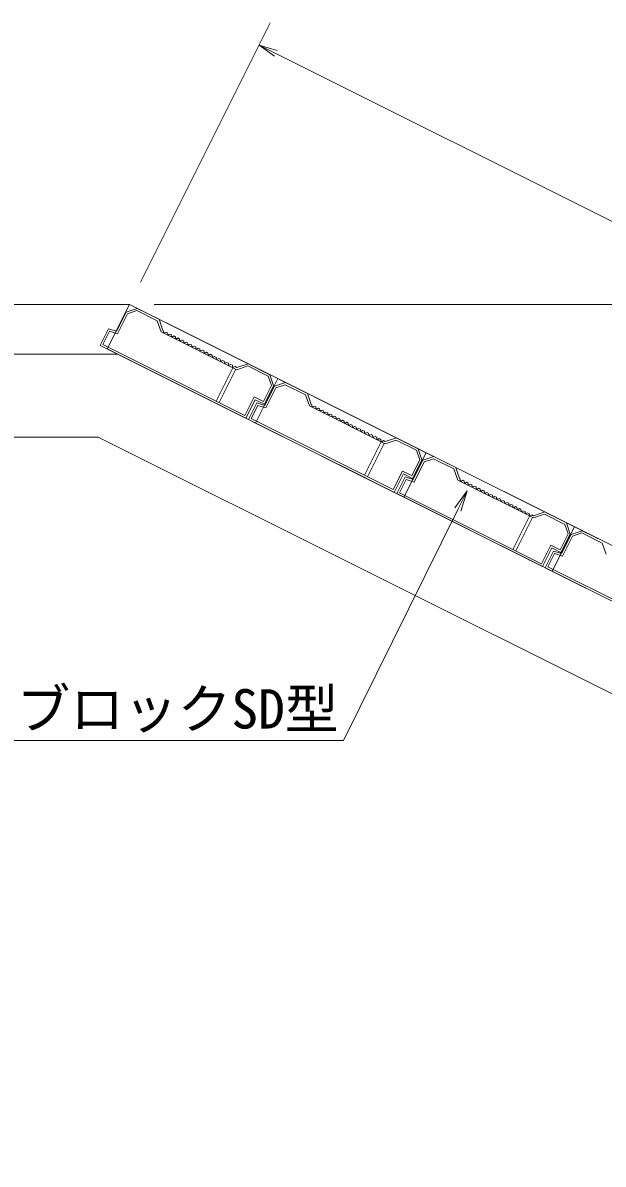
# Model space of a CAD drawing. Units: millimetres, scale not verified. Extents: x 122 to 42172, y -467 to 29233.
# Drawn here: x 8949 to 11748, y 18536 to 24046 of the extents above; entities that cross this region are included whole.
import ezdxf
from ezdxf.enums import TextEntityAlignment as Align

# ---------------------------------------------------------------- set-up
doc = ezdxf.new("R2010")
doc.units = ezdxf.units.MM
doc.header["$LTSCALE"] = 50
doc.linetypes.add('LONG_DASHED_DOTTED', pattern=[15.25, 12, -1.5, 0.25, -1.5])
for name, color, linetype, lineweight in [('D-STR', 1, 'Continuous', 13), ('D-STR-DIM', 7, 'Continuous', 13), ('D-STR-STR（BLOCK）', 1, 'Continuous', 13), ('D-STR-TXT', 7, 'Continuous', 13)]:
    doc.layers.add(name, color=color, linetype=linetype, lineweight=lineweight)
doc.styles.add('ＭＳ ゴシック', font='')
doc.styles.get('ＭＳ ゴシック').set_extended_font_data('MS Gothic')

msp = doc.modelspace()

# ---------------------------------------------------------------- linework, layer by layer
at = {"layer": 'D-STR'}
for p, q in [((7462.41, 22686.48), (9462.41, 22686.48)), ((9462.41, 22686.48), (16617.83, 19108.77)), ((9405.76, 22446.48), (16510.5, 18894.11)), ((7462.41, 22046.48), (9311.33, 22046.48)), ((16331.61, 18536.34), (9311.33, 22046.48))]:
    msp.add_line(p, q, dxfattribs=at)
at = {"layer": 'D-STR', "color": 2, "linetype": 'LONG_DASHED_DOTTED'}
for p, q in [((9462.41, 22686.48), (9355.08, 22471.82)), ((10177.95, 22328.71), (9462.41, 22686.48)), ((9355.08, 22471.82), (10070.62, 22114.05)), ((10177.95, 22328.71), (10070.62, 22114.05)), ((10070.62, 22114.05), (10177.95, 22328.71)), ((10893.5, 21970.94), (10177.95, 22328.71)), ((10070.62, 22114.05), (10786.16, 21756.28)), ((10893.5, 21970.94), (10786.16, 21756.28)), ((10786.16, 21756.28), (10893.5, 21970.94)), ((11609.04, 21613.17), (10893.5, 21970.94)), ((10786.16, 21756.28), (11501.71, 21398.51)), ((11609.04, 21613.17), (11501.71, 21398.51)), ((11501.71, 21398.51), (11609.04, 21613.17)), ((12324.58, 21255.4), (11609.04, 21613.17)), ((11501.71, 21398.51), (12217.25, 21040.74))]:
    msp.add_line(p, q, dxfattribs=at)
at = {"layer": 'D-STR-DIM'}
for p, q in [((9516.08, 22793.81), (10142.18, 24046.01)), ((10162.3, 23885.02), (10088.51, 23938.68)), ((10175.72, 23911.85), (10088.51, 23938.68)), ((10088.51, 23938.68), (10169.01, 23898.43)), ((10169.01, 23898.43), (17163.43, 20401.22)), ((9582.41, 22686.48), (18830.96, 22686.48)), ((11032.24, 21704.11), (11091.52, 21786.35)), ((11091.52, 21786.35), (11047.18, 21696.72)), ((11062.11, 21689.33), (11091.52, 21786.35))]:
    msp.add_line(p, q, dxfattribs=at)
at = {"layer": 'D-STR-STR（BLOCK）'}
for p, q in [((9446.31, 22649.81), (9399.8, 22556.79)), ((9446.31, 22649.81), (9499.98, 22667.7)), ((9453.4, 22641.63), (9499.21, 22656.9)), ((9597.34, 22607.84), (9499.21, 22656.9)), ((9605.52, 22614.93), (9499.98, 22667.7)), ((9453.4, 22641.63), (9404.9, 22544.62)), ((9615.23, 22554.17), (9597.34, 22607.84)), ((9623.41, 22561.26), (9605.52, 22614.93)), ((9321.09, 22488.81), (9361.34, 22569.31)), ((9334.51, 22493.29), (9366.43, 22557.14)), ((9361.34, 22569.31), (9399.8, 22556.79)), ((9366.43, 22557.14), (9404.9, 22544.62)), ((9980.41, 22371.58), (9615.23, 22554.17)), ((9626.99, 22559.47), (9623.41, 22561.26)), ((9626.99, 22559.47), (9627.88, 22552.32)), ((9633.25, 22549.64), (9627.88, 22552.32)), ((9639.51, 22553.21), (9633.25, 22549.64)), ((9646.66, 22549.64), (9639.51, 22553.21)), ((9646.66, 22549.64), (9647.56, 22542.48)), ((9652.93, 22539.8), (9647.56, 22542.48)), ((9659.19, 22543.37), (9652.93, 22539.8)), ((9664.55, 22540.69), (9659.19, 22543.37)), ((9664.55, 22540.69), (9665.45, 22533.54)), ((10024.11, 22137.3), (9321.09, 22488.81)), ((9334.51, 22493.29), (10019.64, 22150.72)), ((9670.81, 22530.85), (9665.45, 22533.54)), ((9677.07, 22534.43), (9670.81, 22530.85)), ((9684.23, 22530.85), (9677.07, 22534.43)), ((9684.23, 22530.85), (9685.12, 22523.7)), ((9690.49, 22521.01), (9685.12, 22523.7)), ((9696.75, 22524.59), (9690.49, 22521.01)), ((9703.91, 22521.01), (9696.75, 22524.59)), ((9703.91, 22521.01), (9704.8, 22513.86)), ((9710.17, 22511.18), (9704.8, 22513.86)), ((9716.43, 22514.75), (9710.17, 22511.18)), ((9723.59, 22511.18), (9716.43, 22514.75)), ((9723.59, 22511.18), (9724.48, 22504.02)), ((9729.85, 22501.34), (9724.48, 22504.02)), ((9736.11, 22504.91), (9729.85, 22501.34)), ((9743.26, 22501.34), (9736.11, 22504.91)), ((9743.26, 22501.34), (9744.16, 22494.18)), ((9749.52, 22491.5), (9744.16, 22494.18)), ((9755.78, 22495.08), (9749.52, 22491.5)), ((9762.94, 22491.5), (9755.78, 22495.08)), ((9762.94, 22491.5), (9763.83, 22484.34)), ((9769.2, 22481.66), (9763.83, 22484.34)), ((9775.46, 22485.24), (9769.2, 22481.66)), ((9782.62, 22481.66), (9775.46, 22485.24)), ((9782.62, 22481.66), (9783.51, 22474.5)), ((7462.41, 22446.48), (9405.76, 22446.48)), ((9788.88, 22471.82), (9783.51, 22474.5)), ((9795.14, 22475.4), (9788.88, 22471.82)), ((9802.29, 22471.82), (9795.14, 22475.4)), ((9802.29, 22471.82), (9803.19, 22464.66)), ((9808.56, 22461.98), (9803.19, 22464.66)), ((9814.82, 22465.56), (9808.56, 22461.98)), ((9821.97, 22461.98), (9814.82, 22465.56)), ((9821.97, 22461.98), (9822.87, 22454.83)), ((9828.23, 22452.14), (9822.87, 22454.83)), ((9834.49, 22455.72), (9828.23, 22452.14)), ((9841.65, 22452.14), (9834.49, 22455.72)), ((9841.65, 22452.14), (9842.54, 22444.99)), ((9847.91, 22442.3), (9842.54, 22444.99)), ((9854.17, 22445.88), (9847.91, 22442.3)), ((9861.33, 22442.3), (9854.17, 22445.88)), ((9861.33, 22442.3), (9862.22, 22435.15)), ((9867.59, 22432.47), (9862.22, 22435.15)), ((9873.85, 22436.04), (9867.59, 22432.47)), ((9881, 22432.47), (9873.85, 22436.04)), ((9881, 22432.47), (9881.9, 22425.31)), ((9887.27, 22422.63), (9881.9, 22425.31)), ((9893.53, 22426.2), (9887.27, 22422.63)), ((9900.68, 22422.63), (9893.53, 22426.2)), ((9881.59, 22219.75), (9962.09, 22380.74)), ((9895.9, 22212.59), (9976.4, 22373.59)), ((9900.68, 22422.63), (9901.58, 22415.47)), ((9906.94, 22412.79), (9901.58, 22415.47)), ((9913.2, 22416.37), (9906.94, 22412.79)), ((9920.36, 22412.79), (9913.2, 22416.37)), ((9920.36, 22412.79), (9921.25, 22405.63)), ((9926.62, 22402.95), (9921.25, 22405.63)), ((9932.88, 22406.53), (9926.62, 22402.95)), ((9940.04, 22402.95), (9932.88, 22406.53)), ((9940.04, 22402.95), (9940.93, 22395.79)), ((9946.3, 22393.11), (9940.93, 22395.79)), ((9952.56, 22396.69), (9946.3, 22393.11)), ((9959.71, 22393.11), (9952.56, 22396.69)), ((9959.71, 22393.11), (9960.61, 22385.96)), ((9965.97, 22383.27), (9960.61, 22385.96)), ((9972.24, 22386.85), (9965.97, 22383.27)), ((9981.18, 22382.38), (9972.24, 22386.85)), ((9980.41, 22371.58), (10034.08, 22389.47)), ((9981.18, 22382.38), (10034.85, 22400.27)), ((10132.21, 22340.4), (10034.08, 22389.47)), ((10140.39, 22347.49), (10034.85, 22400.27)), ((10132.21, 22340.4), (10147.48, 22294.6)), ((10140.39, 22347.49), (10158.28, 22293.83)), ((10109.08, 22217.8), (10147.48, 22294.6)), ((10113.56, 22204.39), (10158.28, 22293.83)), ((10161.85, 22292.04), (10115.34, 22199.02)), ((10168.95, 22283.86), (10120.44, 22186.85)), ((10161.85, 22292.04), (10215.52, 22309.93)), ((10168.95, 22283.86), (10214.75, 22299.13)), ((10312.89, 22250.07), (10214.75, 22299.13)), ((10321.06, 22257.16), (10215.52, 22309.93)), ((10019.64, 22150.72), (10064.36, 22240.16)), ((10024.11, 22137.3), (10068.83, 22226.75)), ((10024.11, 22137.3), (10062.57, 22214.23)), ((10036.63, 22131.04), (10076.88, 22211.54)), ((10064.36, 22240.16), (10109.08, 22217.8)), ((10068.83, 22226.75), (10113.56, 22204.39)), ((10076.88, 22211.54), (10115.34, 22199.02)), ((10330.77, 22196.4), (10312.89, 22250.07)), ((10338.95, 22203.49), (10321.06, 22257.16)), ((10050.05, 22135.52), (10081.98, 22199.37)), ((10081.98, 22199.37), (10120.44, 22186.85)), ((10695.95, 22013.81), (10330.77, 22196.4)), ((10342.53, 22201.7), (10338.95, 22203.49)), ((10342.53, 22201.7), (10343.42, 22194.55)), ((10348.79, 22191.86), (10343.42, 22194.55)), ((10355.05, 22195.44), (10348.79, 22191.86)), ((10362.21, 22191.86), (10355.05, 22195.44)), ((10362.21, 22191.86), (10363.1, 22184.71)), ((10368.47, 22182.03), (10363.1, 22184.71)), ((10374.73, 22185.6), (10368.47, 22182.03)), ((10380.09, 22182.92), (10374.73, 22185.6)), ((10380.09, 22182.92), (10380.99, 22175.76)), ((10386.36, 22173.08), (10380.99, 22175.76)), ((10392.62, 22176.66), (10386.36, 22173.08)), ((10399.77, 22173.08), (10392.62, 22176.66)), ((10399.77, 22173.08), (10400.67, 22165.93)), ((10406.03, 22163.24), (10400.67, 22165.93)), ((10412.29, 22166.82), (10406.03, 22163.24)), ((10419.45, 22163.24), (10412.29, 22166.82)), ((10419.45, 22163.24), (10420.34, 22156.09)), ((10425.71, 22153.4), (10420.34, 22156.09)), ((10431.97, 22156.98), (10425.71, 22153.4)), ((10439.13, 22153.4), (10431.97, 22156.98)), ((10439.13, 22153.4), (10440.02, 22146.25)), ((10739.65, 21779.53), (10036.63, 22131.04)), ((10050.05, 22135.52), (10735.18, 21792.95)), ((10445.39, 22143.57), (10440.02, 22146.25)), ((10451.65, 22147.14), (10445.39, 22143.57)), ((10458.8, 22143.57), (10451.65, 22147.14)), ((10458.8, 22143.57), (10459.7, 22136.41)), ((10465.07, 22133.73), (10459.7, 22136.41)), ((10471.33, 22137.3), (10465.07, 22133.73)), ((10478.48, 22133.73), (10471.33, 22137.3)), ((10478.48, 22133.73), (10479.38, 22126.57)), ((10484.74, 22123.89), (10479.38, 22126.57)), ((10491, 22127.47), (10484.74, 22123.89)), ((10498.16, 22123.89), (10491, 22127.47)), ((10498.16, 22123.89), (10499.05, 22116.73)), ((10504.42, 22114.05), (10499.05, 22116.73)), ((10510.68, 22117.63), (10504.42, 22114.05)), ((10517.84, 22114.05), (10510.68, 22117.63)), ((10517.84, 22114.05), (10518.73, 22106.89)), ((10524.1, 22104.21), (10518.73, 22106.89)), ((10530.36, 22107.79), (10524.1, 22104.21)), ((10537.51, 22104.21), (10530.36, 22107.79)), ((10537.51, 22104.21), (10538.41, 22097.06)), ((10543.77, 22094.37), (10538.41, 22097.06)), ((10550.04, 22097.95), (10543.77, 22094.37)), ((10557.19, 22094.37), (10550.04, 22097.95)), ((10557.19, 22094.37), (10558.09, 22087.22)), ((10563.45, 22084.53), (10558.09, 22087.22)), ((10569.71, 22088.11), (10563.45, 22084.53)), ((10576.87, 22084.53), (10569.71, 22088.11)), ((10576.87, 22084.53), (10577.76, 22077.38)), ((10583.13, 22074.69), (10577.76, 22077.38)), ((10589.39, 22078.27), (10583.13, 22074.69)), ((10596.55, 22074.69), (10589.39, 22078.27)), ((10596.55, 22074.69), (10597.44, 22067.54)), ((10602.81, 22064.86), (10597.44, 22067.54)), ((10609.07, 22068.43), (10602.81, 22064.86)), ((10616.22, 22064.86), (10609.07, 22068.43)), ((10616.22, 22064.86), (10617.12, 22057.7)), ((10622.48, 22055.02), (10617.12, 22057.7)), ((10628.75, 22058.6), (10622.48, 22055.02)), ((10635.9, 22055.02), (10628.75, 22058.6)), ((10635.9, 22055.02), (10636.8, 22047.86)), ((10642.16, 22045.18), (10636.8, 22047.86)), ((10648.42, 22048.76), (10642.16, 22045.18)), ((10655.58, 22045.18), (10648.42, 22048.76)), ((10655.58, 22045.18), (10656.47, 22038.02)), ((10668.1, 22038.92), (10661.84, 22035.34)), ((10675.26, 22035.34), (10668.1, 22038.92)), ((10696.72, 22024.61), (10750.39, 22042.5)), ((10855.93, 21989.72), (10750.39, 22042.5)), ((10597.13, 21861.97), (10677.63, 22022.97)), ((10611.44, 21854.82), (10691.94, 22015.82)), ((10661.84, 22035.34), (10656.47, 22038.02)), ((10675.26, 22035.34), (10676.15, 22028.18)), ((10681.52, 22025.5), (10676.15, 22028.18)), ((10687.78, 22029.08), (10681.52, 22025.5)), ((10696.72, 22024.61), (10687.78, 22029.08)), ((10695.95, 22013.81), (10749.62, 22031.7)), ((10847.75, 21982.63), (10749.62, 22031.7)), ((10855.93, 21989.72), (10873.82, 21936.06)), ((10824.62, 21860.03), (10863.02, 21936.83)), ((10829.1, 21846.62), (10873.82, 21936.06)), ((10877.4, 21934.27), (10830.89, 21841.25)), ((10847.75, 21982.63), (10863.02, 21936.83)), ((10877.4, 21934.27), (10931.06, 21952.16)), ((10884.49, 21926.09), (10930.29, 21941.36)), ((11028.43, 21892.3), (10930.29, 21941.36)), ((11036.6, 21899.39), (10931.06, 21952.16)), ((10735.18, 21792.95), (10779.9, 21882.39)), ((10779.9, 21882.39), (10824.62, 21860.03)), ((10884.49, 21926.09), (10835.98, 21829.07)), ((11046.32, 21838.63), (11028.43, 21892.3)), ((11054.49, 21845.72), (11036.6, 21899.39)), ((10739.65, 21779.53), (10784.38, 21868.98)), ((10739.65, 21779.53), (10778.11, 21856.45)), ((10752.18, 21773.27), (10792.43, 21853.77)), ((10765.59, 21777.74), (10797.52, 21841.6)), ((10784.38, 21868.98), (10829.1, 21846.62)), ((10792.43, 21853.77), (10830.89, 21841.25)), ((10797.52, 21841.6), (10835.98, 21829.07)), ((11411.5, 21656.04), (11046.32, 21838.63)), ((11058.07, 21843.93), (11054.49, 21845.72)), ((11058.07, 21843.93), (11058.96, 21836.78)), ((11064.33, 21834.09), (11058.96, 21836.78)), ((11070.59, 21837.67), (11064.33, 21834.09)), ((11077.75, 21834.09), (11070.59, 21837.67)), ((11077.75, 21834.09), (11078.64, 21826.94)), ((11084.01, 21824.26), (11078.64, 21826.94)), ((11090.27, 21827.83), (11084.01, 21824.26)), ((11095.64, 21825.15), (11090.27, 21827.83)), ((11095.64, 21825.15), (11096.53, 21817.99)), ((11108.16, 21818.89), (11101.9, 21815.31)), ((11115.31, 21815.31), (11108.16, 21818.89)), ((11455.2, 21421.76), (10752.18, 21773.27)), ((10765.59, 21777.74), (11450.72, 21435.18)), ((11101.9, 21815.31), (11096.53, 21817.99)), ((11115.31, 21815.31), (11116.21, 21808.16)), ((11121.57, 21805.47), (11116.21, 21808.16)), ((11127.84, 21809.05), (11121.57, 21805.47)), ((11134.99, 21805.47), (11127.84, 21809.05)), ((11134.99, 21805.47), (11135.89, 21798.32)), ((11141.25, 21795.63), (11135.89, 21798.32)), ((11147.51, 21799.21), (11141.25, 21795.63)), ((11154.67, 21795.63), (11147.51, 21799.21)), ((11154.67, 21795.63), (11155.56, 21788.48)), ((11160.93, 21785.79), (11155.56, 21788.48)), ((11167.19, 21789.37), (11160.93, 21785.79)), ((11174.35, 21785.79), (11167.19, 21789.37)), ((11174.35, 21785.79), (11175.24, 21778.64)), ((11180.61, 21775.96), (11175.24, 21778.64)), ((11186.87, 21779.53), (11180.61, 21775.96)), ((11194.02, 21775.96), (11186.87, 21779.53)), ((11194.02, 21775.96), (11194.92, 21768.8)), ((11200.28, 21766.12), (11194.92, 21768.8)), ((11206.55, 21769.7), (11200.28, 21766.12)), ((11213.7, 21766.12), (11206.55, 21769.7)), ((11213.7, 21766.12), (11214.6, 21758.96)), ((11219.96, 21756.28), (11214.6, 21758.96)), ((11226.22, 21759.86), (11219.96, 21756.28)), ((11233.38, 21756.28), (11226.22, 21759.86)), ((11233.38, 21756.28), (11234.27, 21749.12)), ((11239.64, 21746.44), (11234.27, 21749.12)), ((11245.9, 21750.02), (11239.64, 21746.44)), ((11253.06, 21746.44), (11245.9, 21750.02)), ((11253.06, 21746.44), (11253.95, 21739.28)), ((11259.32, 21736.6), (11253.95, 21739.28)), ((11265.58, 21740.18), (11259.32, 21736.6)), ((11272.73, 21736.6), (11265.58, 21740.18)), ((11272.73, 21736.6), (11273.63, 21729.45)), ((11278.99, 21726.76), (11273.63, 21729.45)), ((11285.25, 21730.34), (11278.99, 21726.76)), ((11292.41, 21726.76), (11285.25, 21730.34)), ((11292.41, 21726.76), (11293.3, 21719.61)), ((11298.67, 21716.92), (11293.3, 21719.61)), ((11304.93, 21720.5), (11298.67, 21716.92)), ((11312.09, 21716.92), (11304.93, 21720.5)), ((11312.09, 21716.92), (11312.98, 21709.77)), ((11318.35, 21707.09), (11312.98, 21709.77)), ((11324.61, 21710.66), (11318.35, 21707.09)), ((11331.77, 21707.09), (11324.61, 21710.66)), ((11312.68, 21504.2), (11393.17, 21665.2)), ((11326.99, 21497.05), (11407.48, 21658.05)), ((11331.77, 21707.09), (11332.66, 21699.93)), ((11338.03, 21697.25), (11332.66, 21699.93)), ((11344.29, 21700.82), (11338.03, 21697.25)), ((11351.44, 21697.25), (11344.29, 21700.82)), ((11351.44, 21697.25), (11352.34, 21690.09)), ((11357.7, 21687.41), (11352.34, 21690.09)), ((11363.96, 21690.99), (11357.7, 21687.41)), ((11371.12, 21687.41), (11363.96, 21690.99)), ((11371.12, 21687.41), (11372.01, 21680.25)), ((11377.38, 21677.57), (11372.01, 21680.25)), ((11383.64, 21681.15), (11377.38, 21677.57)), ((11390.8, 21677.57), (11383.64, 21681.15)), ((11390.8, 21677.57), (11391.69, 21670.41)), ((11397.06, 21667.73), (11391.69, 21670.41)), ((11403.32, 21671.31), (11397.06, 21667.73)), ((11412.26, 21666.84), (11403.32, 21671.31)), ((11411.5, 21656.04), (11465.16, 21673.93)), ((11412.26, 21666.84), (11465.93, 21684.72)), ((11563.29, 21624.86), (11465.16, 21673.93)), ((11571.47, 21631.95), (11465.93, 21684.72)), ((11563.29, 21624.86), (11578.56, 21579.05)), ((11571.47, 21631.95), (11589.36, 21578.29)), ((11540.17, 21502.26), (11578.56, 21579.05)), ((11544.64, 21488.84), (11589.36, 21578.29)), ((11592.94, 21576.5), (11546.43, 21483.48)), ((11600.03, 21568.32), (11551.52, 21471.3)), ((11592.94, 21576.5), (11646.6, 21594.39)), ((11600.03, 21568.32), (11645.84, 21583.59)), ((11743.97, 21534.52), (11645.84, 21583.59)), ((11752.15, 21541.62), (11646.6, 21594.39)), ((11450.72, 21435.18), (11495.45, 21524.62)), ((11455.2, 21421.76), (11499.92, 21511.21)), ((11455.2, 21421.76), (11493.66, 21498.68)), ((11467.72, 21415.5), (11507.97, 21496)), ((11495.45, 21524.62), (11540.17, 21502.26)), ((11499.92, 21511.21), (11544.64, 21488.84)), ((11507.97, 21496), (11546.43, 21483.48)), ((11761.86, 21480.86), (11743.97, 21534.52)), ((11481.13, 21419.97), (11513.06, 21483.83)), ((11513.06, 21483.83), (11551.52, 21471.3)), ((12170.74, 21063.99), (11467.72, 21415.5)), ((11481.13, 21419.97), (12166.27, 21077.41))]:
    msp.add_line(p, q, dxfattribs=at)
at = {"layer": 'D-STR-TXT'}
for p, q in [((11047.18, 21696.72), (10495.29, 20581.1)), ((8431.08, 20581.1), (10491.69, 20581.1)), ((10495.29, 20581.1), (10491.69, 20581.1))]:
    msp.add_line(p, q, dxfattribs=at)

# ---------------------------------------------------------------- texts
at = {"layer": 'D-STR-TXT', "style": 'ＭＳ ゴシック'}
msp.add_text('張りブロックSD型', height=189.9, dxfattribs=at).set_placement((10471.69, 20582.41), align=Align.BOTTOM_RIGHT)

doc.saveas('drawing.dxf')
